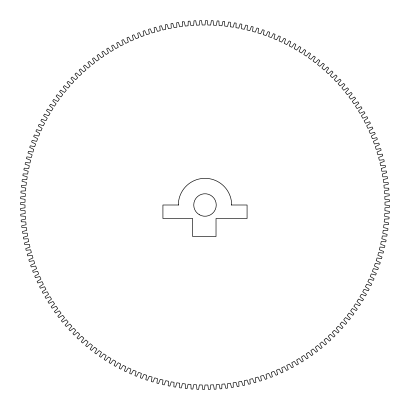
<?xml version="1.0" encoding="UTF-8"?>
<svg xmlns="http://www.w3.org/2000/svg" width="410" height="410" viewBox="0 0 410 410"><rect width="100%" height="100%" fill="white"/><g stroke="black" fill="none" stroke-linecap="round" stroke-linejoin="round"><path stroke-width="0.61" d="M178.652 205L162.924 205L162.924 218.499L192.623 218.499L192.623 236.498L216.024 236.498L216.024 218.499L247.076 218.499L247.076 205L231.348 205M178.335 205A26.665 26.665 0 0 1 205 178.335A26.665 26.665 0 0 1 231.665 205M182.45 21.884L182.44 26.414L179.636 26.793L178.432 22.422L176.71 22.683L176.843 27.214L174.05 27.675L172.707 23.349L170.996 23.657L171.272 28.182L168.5 28.736L167.019 24.451L165.317 24.815L165.732 29.33L162.98 29.971L161.366 25.733L159.68 26.153L160.233 30.653L157.501 31.375L155.754 27.193L154.083 27.665L154.78 32.144L152.069 32.954L150.193 28.828L148.538 29.351L149.373 33.804L146.693 34.701L144.689 30.637L143.049 31.211L144.028 35.639L141.373 36.618L139.241 32.615L137.622 33.241L138.734 37.638L136.115 38.699L133.86 34.768L132.256 35.444L133.511 39.801L130.923 40.944L128.545 37.084L126.967 37.812L128.356 42.127L125.808 43.352L123.313 39.57L121.755 40.344L123.282 44.613L120.771 45.92L118.157 42.215L116.624 43.04L118.28 47.263L115.815 48.641L113.083 45.023L111.581 45.899L113.37 50.061L110.946 51.522L108.107 47.99L106.631 48.913L108.547 53.018L106.175 54.55L103.223 51.112L101.777 52.08L103.822 56.124L101.495 57.728L98.436 54.386L97.021 55.396L99.194 59.373L96.924 61.054L93.757 57.805L92.378 58.861L94.674 62.771L92.455 64.519L89.19 61.372L87.843 62.469L90.261 66.302L88.099 68.121L84.737 65.082L83.425 66.22L85.962 69.977L83.855 71.863L80.401 68.926L79.125 70.11L81.78 73.785L79.735 75.732L76.188 72.908L74.948 74.128L77.715 77.715L75.732 79.735L72.104 77.018L70.904 78.279L73.785 81.78L71.863 83.855L68.147 81.257L66.989 82.553L69.977 85.962L68.121 88.099L64.329 85.618L63.212 86.951L66.302 90.261L64.519 92.455L60.649 90.097L59.573 91.461L62.771 94.674L61.054 96.924L57.108 94.684L56.078 96.083L59.373 99.194L57.728 101.495L53.72 99.384L52.731 100.814L56.124 103.822L54.55 106.175L50.476 104.191L49.533 105.652L53.018 108.547L51.522 110.946L47.386 109.091L46.489 110.582L50.061 113.37L48.641 115.815L44.449 114.093L43.598 115.61L47.263 118.28L45.92 120.771L41.676 119.177L40.872 120.724L44.613 123.282L43.352 125.808L39.058 124.353L38.304 125.921L42.127 128.356L40.944 130.923L36.608 129.606L35.906 131.195L39.801 133.511L38.699 136.115L34.322 134.931L33.671 136.54L37.638 138.734L36.618 141.373L32.206 140.328L31.606 141.957L35.639 144.028L34.701 146.693L30.258 145.786L29.71 147.436L33.804 149.373L32.954 152.069L28.485 151.305L27.988 152.971L32.144 154.78L31.375 157.501L26.886 156.876L26.44 158.557L30.653 160.233L29.971 162.98L25.461 162.493L25.072 164.184L29.33 165.732L28.736 168.5L24.216 168.151L23.877 169.858L28.182 171.272L27.675 174.05L23.15 173.85L22.863 175.567L27.214 176.843L26.793 179.636L22.258 179.58L22.027 181.302L26.414 182.44L26.081 185.248L21.551 185.33L21.371 187.062L25.794 188.062L25.548 190.875L21.023 191.101L20.9 192.838L25.353 193.699L25.194 196.518L20.679 196.887L20.608 198.624L25.087 199.347L25.02 202.171L20.515 202.683L20.5 204.421L24.995 205L25.02 207.829L20.531 208.48L20.572 210.217L25.087 210.653L25.194 213.482L20.731 214.271L20.828 216.008L25.353 216.301L25.548 219.124L21.115 220.052L21.264 221.784L25.794 221.938L26.081 224.752L21.679 225.823L21.884 227.55L26.414 227.56L26.793 230.364L22.422 231.568L22.683 233.29L27.214 233.157L27.675 235.95L23.349 237.293L23.657 239.004L28.182 238.728L28.736 241.5L24.451 242.981L24.815 244.683L29.33 244.268L29.971 247.02L25.733 248.634L26.153 250.32L30.653 249.767L31.375 252.498L27.193 254.246L27.665 255.917L32.144 255.22L32.954 257.931L28.828 259.807L29.351 261.462L33.804 260.627L34.701 263.307L30.637 265.311L31.211 266.951L35.639 265.972L36.618 268.627L32.615 270.759L33.241 272.378L37.638 271.266L38.699 273.885L34.768 276.14L35.444 277.744L39.801 276.489L40.944 279.077L37.084 281.455L37.812 283.033L42.127 281.644L43.352 284.191L39.57 286.687L40.344 288.245L44.613 286.718L45.92 289.229L42.215 291.843L43.04 293.375L47.263 291.72L48.641 294.185L45.023 296.917L45.899 298.418L50.061 296.63L51.522 299.054L47.99 301.893L48.913 303.369L53.018 301.452L54.55 303.825L51.112 306.777L52.08 308.223L56.124 306.178L57.728 308.505L54.386 311.564L55.396 312.979L59.373 310.806L61.054 313.076L57.805 316.243L58.861 317.622L62.771 315.326L64.519 317.545L61.372 320.81L62.469 322.157L66.302 319.738L68.121 321.901L65.082 325.263L66.22 326.575L69.977 324.038L71.863 326.145L68.926 329.599L70.11 330.875L73.785 328.22L75.732 330.265L72.908 333.812L74.128 335.052L77.715 332.284L79.735 334.268L77.018 337.896L78.279 339.096L81.78 336.215L83.855 338.137L81.257 341.853L82.553 343.011L85.962 340.023L88.099 341.878L85.618 345.671L86.951 346.788L90.261 343.698L92.455 345.481L90.097 349.351L91.461 350.427L94.674 347.229L96.924 348.946L94.684 352.892L96.083 353.922L99.194 350.627L101.495 352.272L99.384 356.28L100.814 357.269L103.822 353.876L106.175 355.449L104.191 359.524L105.652 360.467L108.547 356.982L110.946 358.478L109.091 362.614L110.582 363.511L113.37 359.939L115.815 361.359L114.093 365.551L115.61 366.402L118.28 362.737L120.771 364.08L119.177 368.323L120.724 369.128L123.282 365.387L125.808 366.648L124.353 370.942L125.921 371.696L128.356 367.872L130.923 369.056L129.606 373.392L131.195 374.094L133.511 370.199L136.115 371.301L134.931 375.678L136.54 376.329L138.734 372.362L141.373 373.382L140.328 377.794L141.957 378.394L144.028 374.361L146.693 375.299L145.786 379.742L147.436 380.29L149.373 376.195L152.069 377.046L151.305 381.515L152.971 382.012L154.78 377.856L157.501 378.625L156.876 383.114L158.557 383.56L160.233 379.347L162.98 380.029L162.493 384.539L164.184 384.928L165.732 380.67L168.5 381.264L168.151 385.784L169.858 386.123L171.272 381.818L174.05 382.325L173.85 386.85L175.567 387.137L176.843 382.786L179.636 383.207L179.58 387.742L181.302 387.973L182.44 383.586L185.248 383.919L185.33 388.449L187.062 388.629L188.062 384.206L190.875 384.452L191.101 388.977L192.838 389.1L193.699 384.647L196.518 384.805L196.887 389.321L198.624 389.392L199.347 384.913L202.171 384.98L202.683 389.485L204.421 389.5L205 385.005L207.829 384.98L208.48 389.469L210.217 389.428L210.653 384.913L213.482 384.805L214.271 389.269L216.008 389.172L216.301 384.647L219.124 384.452L220.052 388.885L221.784 388.736L221.938 384.206L224.752 383.919L225.823 388.321L227.55 388.116L227.56 383.586L230.364 383.207L231.568 387.578L233.29 387.317L233.157 382.786L235.95 382.325L237.293 386.651L239.004 386.343L238.728 381.818L241.5 381.264L242.981 385.549L244.683 385.185L244.268 380.67L247.02 380.029L248.634 384.267L250.32 383.847L249.767 379.347L252.498 378.625L254.246 382.807L255.917 382.335L255.22 377.856L257.931 377.046L259.807 381.172L261.462 380.649L260.627 376.195L263.307 375.299L265.311 379.363L266.951 378.789L265.972 374.361L268.627 373.382L270.759 377.384L272.378 376.759L271.266 372.362L273.885 371.301L276.14 375.232L277.744 374.555L276.489 370.199L279.077 369.056L281.455 372.915L283.033 372.188L281.644 367.872L284.191 366.648L286.687 370.43L288.245 369.656L286.718 365.387L289.229 364.08L291.843 367.785L293.375 366.96L291.72 362.737L294.185 361.359L296.917 364.977L298.418 364.101L296.63 359.939L299.054 358.478L301.893 362.01L303.369 361.087L301.452 356.982L303.825 355.449L306.777 358.888L308.223 357.92L306.178 353.876L308.505 352.272L311.564 355.613L312.979 354.604L310.806 350.627L313.076 348.946L316.243 352.195L317.622 351.139L315.326 347.229L317.545 345.481L320.81 348.628L322.157 347.531L319.738 343.698L321.901 341.878L325.263 344.918L326.575 343.78L324.038 340.023L326.145 338.137L329.599 341.074L330.875 339.89L328.22 336.215L330.265 334.268L333.812 337.092L335.052 335.872L332.284 332.284L334.268 330.265L337.896 332.981L339.096 331.721L336.215 328.22L338.137 326.145L341.853 328.743L343.011 327.446L340.023 324.038L341.878 321.901L345.671 324.382L346.788 323.049L343.698 319.738L345.481 317.545L349.351 319.902L350.427 318.539L347.229 315.326L348.946 313.076L352.892 315.316L353.922 313.916L350.627 310.806L352.272 308.505L356.28 310.616L357.269 309.186L353.876 306.178L355.449 303.825L359.524 305.809L360.467 304.348L356.982 301.452L358.478 299.054L362.614 300.909L363.511 299.418L359.939 296.63L361.359 294.185L365.551 295.907L366.402 294.39L362.737 291.72L364.08 289.229L368.323 290.823L369.128 289.276L365.387 286.718L366.648 284.191L370.942 285.647L371.696 284.079L367.872 281.644L369.056 279.077L373.392 280.394L374.094 278.805L370.199 276.489L371.301 273.885L375.678 275.069L376.329 273.46L372.362 271.266L373.382 268.627L377.794 269.672L378.394 268.043L374.361 265.972L375.299 263.307L379.742 264.214L380.29 262.564L376.195 260.627L377.046 257.931L381.515 258.695L382.012 257.029L377.856 255.22L378.625 252.498L383.114 253.124L383.56 251.443L379.347 249.767L380.029 247.02L384.539 247.507L384.928 245.815L380.67 244.268L381.264 241.5L385.784 241.849L386.123 240.142L381.818 238.728L382.325 235.95L386.85 236.15L387.137 234.433L382.786 233.157L383.207 230.364L387.742 230.42L387.973 228.698L383.586 227.56L383.919 224.752L388.449 224.67L388.629 222.937L384.206 221.938L384.452 219.124L388.977 218.899L389.1 217.162L384.647 216.301L384.805 213.482L389.321 213.113L389.392 211.375L384.913 210.653L384.98 207.829L389.485 207.316L389.5 205.579L385.005 205L384.98 202.171L389.469 201.52L389.428 199.783L384.913 199.347L384.805 196.518L389.269 195.729L389.172 193.991L384.647 193.699L384.452 190.875L388.885 189.948L388.736 188.216L384.206 188.062L383.919 185.248L388.321 184.177L388.116 182.45L383.586 182.44L383.207 179.636L387.578 178.432L387.317 176.71L382.786 176.843L382.325 174.05L386.651 172.707L386.343 170.996L381.818 171.272L381.264 168.5L385.549 167.019L385.185 165.317L380.67 165.732L380.029 162.98L384.267 161.366L383.847 159.68L379.347 160.233L378.625 157.501L382.807 155.754L382.335 154.083L377.856 154.78L377.046 152.069L381.172 150.193L380.649 148.538L376.195 149.373L375.299 146.693L379.363 144.689L378.789 143.049L374.361 144.028L373.382 141.373L377.384 139.241L376.759 137.622L372.362 138.734L371.301 136.115L375.232 133.86L374.555 132.256L370.199 133.511L369.056 130.923L372.915 128.545L372.188 126.967L367.872 128.356L366.648 125.808L370.43 123.313L369.656 121.755L365.387 123.282L364.08 120.771L367.785 118.157L366.96 116.624L362.737 118.28L361.359 115.815L364.977 113.083L364.101 111.581L359.939 113.37L358.478 110.946L362.01 108.107L361.087 106.631L356.982 108.547L355.449 106.175L358.888 103.223L357.92 101.777L353.876 103.822L352.272 101.495L355.613 98.436L354.604 97.021L350.627 99.194L348.946 96.924L352.195 93.757L351.139 92.378L347.229 94.674L345.481 92.455L348.628 89.19L347.531 87.843L343.698 90.261L341.878 88.099L344.918 84.737L343.78 83.425L340.023 85.962L338.137 83.855L341.074 80.401L339.89 79.125L336.215 81.78L334.268 79.735L337.092 76.188L335.872 74.948L332.284 77.715L330.265 75.732L332.981 72.104L331.721 70.904L328.22 73.785L326.145 71.863L328.743 68.147L327.446 66.989L324.038 69.977L321.901 68.121L324.382 64.329L323.049 63.212L319.738 66.302L317.545 64.519L319.902 60.649L318.539 59.573L315.326 62.771L313.076 61.054L315.316 57.108L313.916 56.078L310.806 59.373L308.505 57.728L310.616 53.72L309.186 52.731L306.178 56.124L303.825 54.55L305.809 50.476L304.348 49.533L301.452 53.018L299.054 51.522L300.909 47.386L299.418 46.489L296.63 50.061L294.185 48.641L295.907 44.449L294.39 43.598L291.72 47.263L289.229 45.92L290.823 41.676L289.276 40.872L286.718 44.613L284.191 43.352L285.647 39.058L284.079 38.304L281.644 42.127L279.077 40.944L280.394 36.608L278.805 35.906L276.489 39.801L273.885 38.699L275.069 34.322L273.46 33.671L271.266 37.638L268.627 36.618L269.672 32.206L268.043 31.606L265.972 35.639L263.307 34.701L264.214 30.258L262.564 29.71L260.627 33.804L257.931 32.954L258.695 28.485L257.029 27.988L255.22 32.144L252.498 31.375L253.124 26.886L251.443 26.44L249.767 30.653L247.02 29.971L247.507 25.461L245.815 25.072L244.268 29.33L241.5 28.736L241.849 24.216L240.142 23.877L238.728 28.182L235.95 27.675L236.15 23.15L234.433 22.863L233.157 27.214L230.364 26.793L230.42 22.258L228.698 22.027L227.56 26.414L224.752 26.081L224.67 21.551L222.937 21.371L221.938 25.794L219.124 25.548L218.899 21.023L217.162 20.9L216.301 25.353L213.482 25.194L213.113 20.679L211.375 20.608L210.653 25.087L207.829 25.02L207.316 20.515L205.579 20.5L205 24.995L202.171 25.02L201.52 20.531L199.783 20.572L199.347 25.087L196.518 25.194L195.729 20.731L193.991 20.828L193.699 25.353L190.875 25.548L189.948 21.115L188.216 21.264L188.062 25.794L185.248 26.081L184.177 21.679L182.45 21.884M199.373 214.743A11.249 11.249 0 0 0 216.249 205A11.249 11.249 0 0 0 199.373 195.257A11.249 11.249 0 0 0 199.373 214.743"/></g></svg>
